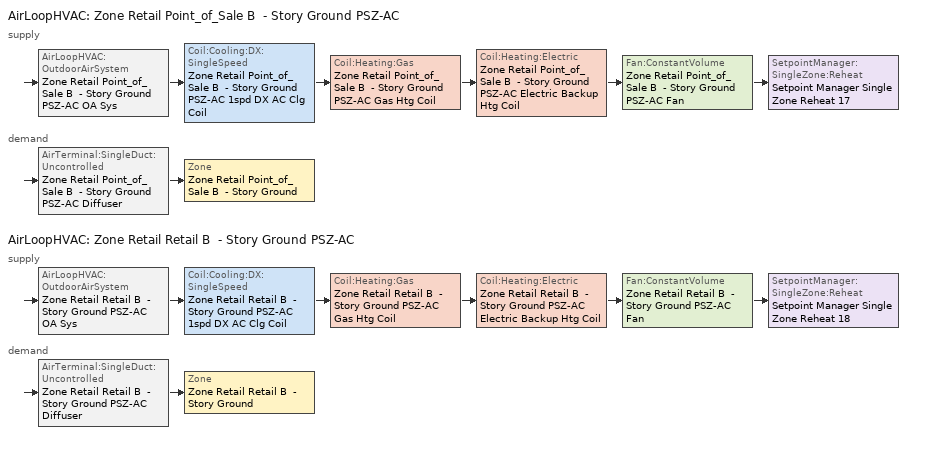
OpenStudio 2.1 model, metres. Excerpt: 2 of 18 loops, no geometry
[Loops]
AirLoopHVAC 'Zone Retail Point_of_Sale B  - Story Ground PSZ-AC'
 supply: AirLoopHVAC:OutdoorAirSystem 'Zone Retail Point_of_Sale B  - Story Ground PSZ-AC OA Sys' > Coil:Cooling:DX:SingleSpeed 'Zone Retail Point_of_Sale B  - Story Ground PSZ-AC 1spd DX AC Clg Coil' > Coil:Heating:Gas 'Zone Retail Point_of_Sale B  - Story Ground PSZ-AC Gas Htg Coil' > Coil:Heating:Electric 'Zone Retail Point_of_Sale B  - Story Ground PSZ-AC Electric Backup Htg Coil' > Fan:ConstantVolume 'Zone Retail Point_of_Sale B  - Story Ground PSZ-AC Fan' > SetpointManager:SingleZone:Reheat 'Setpoint Manager Single Zone Reheat 17'
 demand: AirTerminal:SingleDuct:Uncontrolled 'Zone Retail Point_of_Sale B  - Story Ground PSZ-AC Diffuser' > Zone 'Zone Retail Point_of_Sale B  - Story Ground'
AirLoopHVAC 'Zone Retail Retail B  - Story Ground PSZ-AC'
 supply: AirLoopHVAC:OutdoorAirSystem 'Zone Retail Retail B  - Story Ground PSZ-AC OA Sys' > Coil:Cooling:DX:SingleSpeed 'Zone Retail Retail B  - Story Ground PSZ-AC 1spd DX AC Clg Coil' > Coil:Heating:Gas 'Zone Retail Retail B  - Story Ground PSZ-AC Gas Htg Coil' > Coil:Heating:Electric 'Zone Retail Retail B  - Story Ground PSZ-AC Electric Backup Htg Coil' > Fan:ConstantVolume 'Zone Retail Retail B  - Story Ground PSZ-AC Fan' > SetpointManager:SingleZone:Reheat 'Setpoint Manager Single Zone Reheat 18'
 demand: AirTerminal:SingleDuct:Uncontrolled 'Zone Retail Retail B  - Story Ground PSZ-AC Diffuser' > Zone 'Zone Retail Retail B  - Story Ground'
[Sizing:Zone] Zone Cooling Design Supply Air Temperature Input Method=SupplyAirTemperature; Zone Cooling Design Supply Air Temperature {C}=12.8; Zone Cooling Design Supply Air Temperature Difference {deltaC}=11.11; Zone Heating Design Supply Air Temperature Input Method=SupplyAirTemperature; Zone Heating Design Supply Air Temperature {C}=40; Zone Heating Design Supply Air Temperature Difference {deltaC}=11.11; Zone Cooling Design Supply Air Humidity Ratio {kg-H2O/kg-air}=0.0085; Zone Heating Design Supply Air Humidity Ratio {kg-H2O/kg-air}=0.008; Cooling Design Air Flow Method=DesignDay; Heating Design Air Flow Method=DesignDay; Account for Dedicated Outdoor Air System=No; Dedicated Outdoor Air System Control Strategy=NeutralSupplyAir; Dedicated Outdoor Air Low Setpoint Temperature for Design {C}=autosize; Dedicated Outdoor Air High Setpoint Temperature for Design {C}=autosize
Zone Retail Retail B  - Story Ground; Zone Retail Point_of_Sale B  - Story Ground
[Zone equipment]
Zone Retail Retail B  - Story Ground: Zone Retail Retail B  - Story Ground PSZ-AC Diffuser
Zone Retail Point_of_Sale B  - Story Ground: Zone Retail Point_of_Sale B  - Story Ground PSZ-AC Diffuser
[AirLoopHVAC] Availability Schedule=Always On Discrete; Design Supply Air Flow Rate {m3/s}=AutoSize
Name | Availability Manager
Zone Retail Point_of_Sale B  - Story Ground PSZ-AC | Availability Manager Night Cycle 17
Zone Retail Retail B  - Story Ground PSZ-AC | Availability Manager Night Cycle 18
[Sizing:System] Type of Load to Size On=Sensible; Design Outdoor Air Flow Rate {m3/s}=Autosize; Minimum System Air Flow Ratio=1; Preheat Design Temperature {C}=7; Preheat Design Humidity Ratio {kg-H2O/kg-Air}=0.008; Precool Design Temperature {C}=12.8; Precool Design Humidity Ratio {kg-H2O/kg-Air}=0.008; Central Cooling Design Supply Air Temperature {C}=12.8; Central Heating Design Supply Air Temperature {C}=40; Sizing Option=Coincident; 100% Outdoor Air in Cooling=No; 100% Outdoor Air in Heating=No; Central Cooling Design Supply Air Humidity Ratio {kg-H2O/kg-Air}=0.0085; Central Heating Design Supply Air Humidity Ratio {kg-H2O/kg-Air}=0.008; Cooling Design Air Flow Method=DesignDay; Cooling Design Air Flow Rate {m3/s}=0; Heating Design Air Flow Method=DesignDay; Heating Design Air Flow Rate {m3/s}=0; System Outdoor Air Method=ZoneSum; Zone Maximum Outdoor Air Fraction=1; Cooling Supply Air Flow Rate Per Floor Area {m3/s-m2}=0.00996765; Cooling Fraction of Autosized Cooling Supply Air Flow Rate=1; Cooling Supply Air Flow Rate Per Unit Cooling Capacity {m3/s-W}=3.94755e-05; Heating Supply Air Flow Rate Per Floor Area {m3/s-m2}=0.00996765; Heating Fraction of Autosized Heating Supply Air Flow Rate=1; Heating Fraction of Autosized Cooling Supply Air Flow Rate=1; Heating Supply Air Flow Rate Per Unit Heating Capacity {m3/s-W}=3.15882e-05; Cooling Design Capacity Method=CoolingDesignCapacity; Cooling Design Capacity {W}=autosize; Cooling Design Capacity Per Floor Area {W/m2}=234.7; Fraction of Autosized Cooling Design Capacity=1; Heating Design Capacity Method=HeatingDesignCapacity; Heating Design Capacity {W}=autosize; Heating Design Capacity Per Floor Area {W/m2}=157; Fraction of Autosized Heating Design Capacity=1; Central Cooling Capacity Control Method=OnOff
Zone Retail Point_of_Sale B  - Story Ground PSZ-AC; Zone Retail Retail B  - Story Ground PSZ-AC
[SetpointManager:SingleZone:Reheat] Minimum Supply Air Temperature {C}=10; Maximum Supply Air Temperature {C}=50
Name | Control Zone
Setpoint Manager Single Zone Reheat 17 | Zone Retail Point_of_Sale B  - Story Ground
Setpoint Manager Single Zone Reheat 18 | Zone Retail Retail B  - Story Ground
[Fan:ConstantVolume] Availability Schedule=Always On Discrete; Fan Efficiency=0.54; Pressure Rise {Pa}=622.722; Maximum Flow Rate {m3/s}=AutoSize; Motor Efficiency=0.9
Zone Retail Point_of_Sale B  - Story Ground PSZ-AC Fan; Zone Retail Retail B  - Story Ground PSZ-AC Fan
[Coil:Heating:Gas] Availability Schedule=Always On Discrete; Gas Burner Efficiency=0.8; Nominal Capacity {W}=AutoSize; Parasitic Electric Load {W}=0; Parasitic Gas Load {W}=0
Zone Retail Point_of_Sale B  - Story Ground PSZ-AC Gas Htg Coil; Zone Retail Retail B  - Story Ground PSZ-AC Gas Htg Coil
[Coil:Heating:Electric] Availability Schedule=Always On Discrete; Efficiency=1
Zone Retail Point_of_Sale B  - Story Ground PSZ-AC Electric Backup Htg Coil; Zone Retail Retail B  - Story Ground PSZ-AC Electric Backup Htg Coil
[Coil:Cooling:DX:SingleSpeed] Availability Schedule=Always On Discrete; Rated Total Cooling Capacity {W}=autosize; Rated Sensible Heat Ratio=autosize; Rated COP {W/W}=3; Rated Air Flow Rate {m3/s}=autosize; Rated Evaporator Fan Power Per Volume Flow Rate {W/(m3/s)}=773.3; Condenser Type=AirCooled; Evaporative Condenser Effectiveness=0; Evaporative Condenser Air Flow Rate {m3/s}=Autosize; Evaporative Condenser Pump Rated Power Consumption {W}=Autosize; Crankcase Heater Capacity {W}=0; Maximum Outdoor Dry-Bulb Temperature for Crankcase Heater Operation {C}=0; Basin Heater Capacity {W/K}=0; Basin Heater Setpoint Temperature {C}=10
Name | Total Cooling Capacity Function of Temperature Curve | Total Cooling Capacity Function of Flow Fraction Curve | Energy Input Ratio Function of Temperature Curve | Energy Input Ratio Function of Flow Fraction Curve | Part Load Fraction Correlation Curve
Zone Retail Point_of_Sale B  - Story Ground PSZ-AC 1spd DX AC Clg Coil | Curve Biquadratic 33 | Curve Quadratic 49 | Curve Biquadratic 34 | Curve Quadratic 50 | Curve Quadratic 51
Zone Retail Retail B  - Story Ground PSZ-AC 1spd DX AC Clg Coil | Curve Biquadratic 35 | Curve Quadratic 52 | Curve Biquadratic 36 | Curve Quadratic 53 | Curve Quadratic 54
[Controller:OutdoorAir] Minimum Outdoor Air Flow Rate {m3/s}=0; Maximum Outdoor Air Flow Rate {m3/s}=Autosize; Economizer Control Type=NoEconomizer; Economizer Control Action Type=ModulateFlow; Economizer Maximum Limit Dry-Bulb Temperature {C}=28; Economizer Maximum Limit Enthalpy {J/kg}=64000; Economizer Minimum Limit Dry-Bulb Temperature {C}=-100; Lockout Type=NoLockout; Minimum Limit Type=FixedMinimum; Minimum Outdoor Air Schedule=Always On Discrete; High Humidity Control=No; Heat Recovery Bypass Control Type=BypassWhenOAFlowGreaterThanMinimum
Name | Controller Mechanical Ventilation
Zone Retail Point_of_Sale B  - Story Ground PSZ-AC OA Sys Controller | Controller Mechanical Ventilation 17
Zone Retail Retail B  - Story Ground PSZ-AC OA Sys Controller | Controller Mechanical Ventilation 18
[Controller:MechanicalVentilation] Availability Schedule=Always On Discrete; System Outdoor Air Method=ZoneSum
Controller Mechanical Ventilation 17; Controller Mechanical Ventilation 18
[AirLoopHVAC:OutdoorAirSystem]
Name | Controller
Zone Retail Point_of_Sale B  - Story Ground PSZ-AC OA Sys | Zone Retail Point_of_Sale B  - Story Ground PSZ-AC OA Sys Controller
Zone Retail Retail B  - Story Ground PSZ-AC OA Sys | Zone Retail Retail B  - Story Ground PSZ-AC OA Sys Controller
[AvailabilityManager:NightCycle] Control Type=CycleOnAny; Thermostat Tolerance {deltaC}=1; Cycling Run Time {s}=3600
Availability Manager Night Cycle 17; Availability Manager Night Cycle 18
[AirTerminal:SingleDuct:Uncontrolled] Availability Schedule=Always On Discrete; Maximum Air Flow Rate {m3/s}=AutoSize
Zone Retail Point_of_Sale B  - Story Ground PSZ-AC Diffuser; Zone Retail Retail B  - Story Ground PSZ-AC Diffuser
[Schedule:Constant]
Always On Discrete: Value=1
[Curve:Biquadratic] Minimum Value of x=-100; Maximum Value of x=100; Minimum Value of y=-100; Maximum Value of y=100
Name | Coefficient1 Constant | Coefficient2 x | Coefficient3 x**2 | Coefficient4 y | Coefficient5 y**2 | Coefficient6 x*y
Curve Biquadratic 33; Curve Biquadratic 35 | 0.971212 | -0.0152755 | 0.00144345 | -0.00039321 | -6.8364e-06 | -0.000290596
Curve Biquadratic 34; Curve Biquadratic 36 | 0.286871 | 0.0239022 | -0.000810648 | 0.0134585 | 0.000338936 | -0.000487004
[Curve:Quadratic]
Name | Coefficient1 Constant | Coefficient2 x | Coefficient3 x**2 | Minimum Value of x | Maximum Value of x | Minimum Curve Output | Maximum Curve Output
Curve Quadratic 49; Curve Quadratic 50; Curve Quadratic 52; Curve Quadratic 53 | 1 | 0 | 0 | -100 | 100
Curve Quadratic 51; Curve Quadratic 54 | 0.909496 | 0.0986477 | -0.00819488 | 0 | 1 | 0.7 | 1
